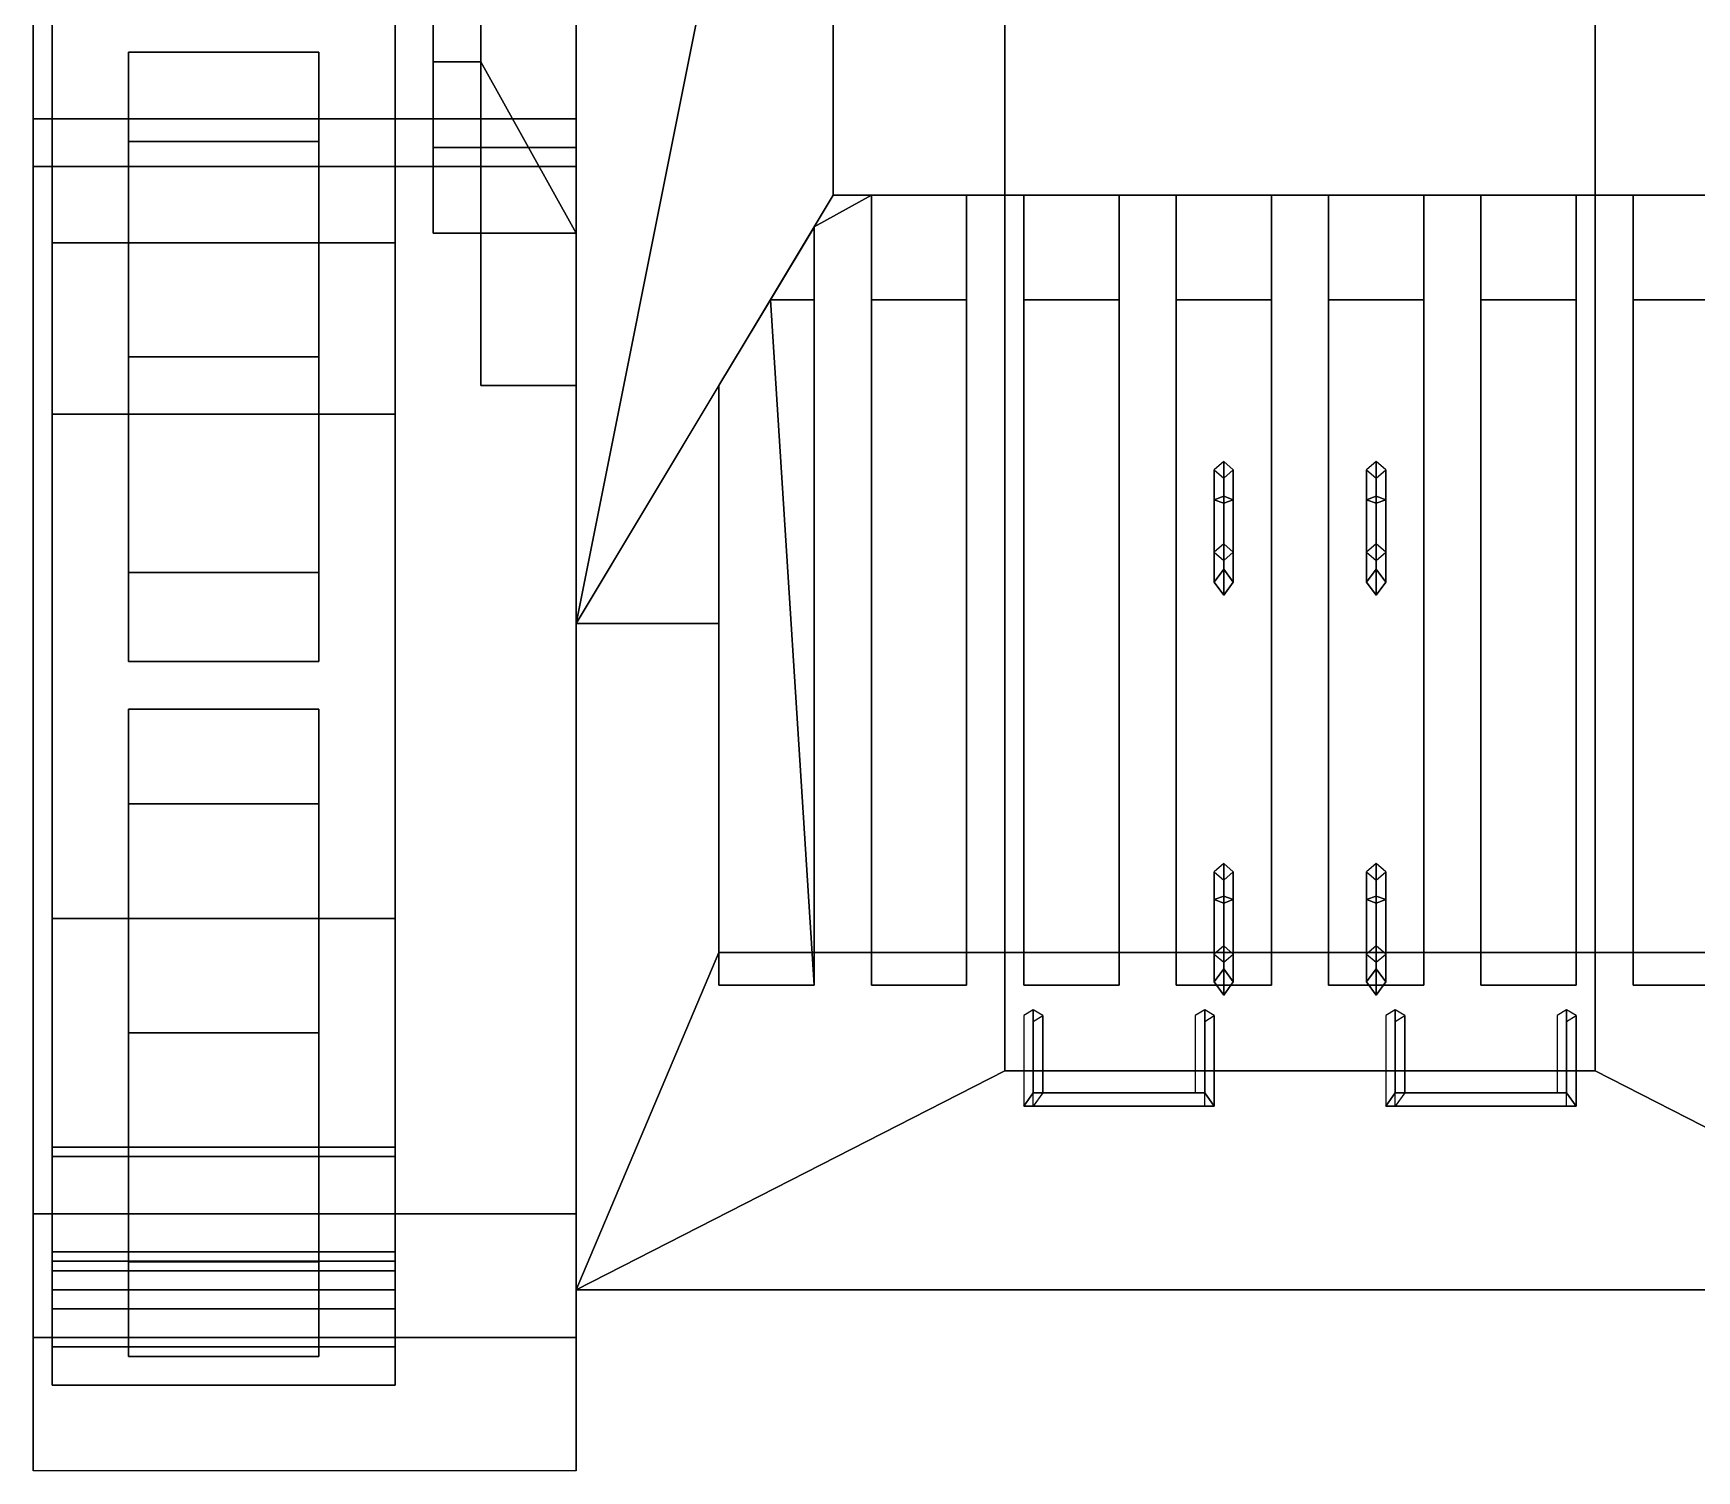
# Model space of a CAD drawing. Header units: millimetres. Extents: x -1.4 to 3, y -2.8 to 10.
# Drawn here: x -1.33 to 0.417, y -2.81 to -1.3 of the extents above; entities that cross this region are included whole.
import ezdxf

# ---------------------------------------------------------------- set-up
doc = ezdxf.new("R2010")
doc.units = ezdxf.units.MM
for name, color, linetype in [('m2', 6, 'Continuous'), ('suspension', 5, 'Continuous'), ('tracks', 3, 'Continuous'), ('wheels', 2, 'Continuous')]:
    doc.layers.add(name, color=color, linetype=linetype)

msp = doc.modelspace()

# ---------------------------------------------------------------- linework, layer by layer
for points in [[(-0.31, 2.06, 0.42), (-0.31, -2.39, 0.42), (-0.76, -2.62, 0.58), (-0.76, 2.47, 0.58)], [(-0.76, 1.87, 1.06), (-0.76, 2.47, 0.58), (-0.76, -2.62, 0.58), (-0.76, -0.26, 1.06)], [(0.76, 2.47, 0.58), (0.76, -2.62, 0.58), (0.31, -2.39, 0.42), (0.31, 2.06, 0.42)], [(0.31, 2.06, 0.42), (0.31, -2.39, 0.42), (-0.31, -2.39, 0.42), (-0.31, 2.06, 0.42)], [(-0.76, -0.26, 1.24), (-0.76, -0.26, 1.06), (-0.76, -2.62, 0.83), (-0.76, -1.92, 1.24)], [(-0.76, -0.26, 1.06), (-0.76, -0.26, 1.06), (-0.76, -2.62, 0.58), (-0.76, -2.62, 0.83)], [(-0.63, -0.26, 1.37), (-0.76, -0.26, 1.24), (-0.76, -1.92, 1.24), (-0.63, -1.27, 1.37)], [(-0.49, -1.27, 1.51), (-0.63, -1.27, 1.37), (-0.76, -1.92, 1.24), (-0.49, -1.47, 1.51)], [(-0.49, -1.27, 1.51), (-0.49, -1.47, 1.51), (0.49, -1.47, 1.51), (0.49, -1.27, 1.51)], [(-0.51, -1.5033, 1.49), (-0.51, -2.2655, 1.0376), (-0.45, -2.2655, 1.0376), (-0.45, -1.47, 1.51)], [(-0.49, -1.47, 1.51), (-0.51, -1.5033, 1.49), (-0.45, -1.47, 1.51), (-0.49, -1.47, 1.51)], [(-0.45, -1.47, 1.51), (-0.45, -1.58, 1.51), (-0.35, -1.58, 1.51), (-0.35, -1.47, 1.51)], [(-0.45, -1.47, 1.51), (-0.45, -2.2655, 1.0376), (-0.45, -2.3, 1.09), (-0.45, -1.58, 1.51)], [(-0.35, -1.47, 1.51), (-0.35, -2.2655, 1.0376), (-0.29, -2.2655, 1.0376), (-0.29, -1.47, 1.51)], [(-0.35, -1.58, 1.51), (-0.35, -2.3, 1.09), (-0.35, -2.2655, 1.0376), (-0.35, -1.47, 1.51)], [(-0.29, -1.47, 1.51), (-0.29, -2.2655, 1.0376), (-0.29, -2.3, 1.09), (-0.29, -1.58, 1.51)], [(-0.29, -1.47, 1.51), (-0.29, -1.58, 1.51), (-0.19, -1.58, 1.51), (-0.19, -1.47, 1.51)], [(-0.19, -1.47, 1.51), (-0.19, -2.2655, 1.0376), (-0.13, -2.2655, 1.0376), (-0.13, -1.47, 1.51)], [(-0.19, -1.58, 1.51), (-0.19, -2.3, 1.09), (-0.19, -2.2655, 1.0376), (-0.19, -1.47, 1.51)], [(-0.13, -1.47, 1.51), (-0.13, -1.58, 1.51), (-0.03, -1.58, 1.51), (-0.03, -1.47, 1.51)], [(-0.13, -1.47, 1.51), (-0.13, -2.2655, 1.0376), (-0.13, -2.3, 1.09), (-0.13, -1.58, 1.51)], [(-0.03, -1.47, 1.51), (-0.03, -2.2655, 1.0376), (0.03, -2.2655, 1.0376), (0.03, -1.47, 1.51)], [(-0.03, -1.58, 1.51), (-0.03, -2.3, 1.09), (-0.03, -2.2655, 1.0376), (-0.03, -1.47, 1.51)], [(0.03, -1.47, 1.51), (0.03, -2.2655, 1.0376), (0.03, -2.3, 1.09), (0.03, -1.58, 1.51)], [(0.03, -1.47, 1.51), (0.03, -1.58, 1.51), (0.13, -1.58, 1.51), (0.13, -1.47, 1.51)], [(0.13, -1.47, 1.51), (0.13, -2.2655, 1.0376), (0.19, -2.2655, 1.0376), (0.19, -1.47, 1.51)], [(0.13, -1.58, 1.51), (0.13, -2.3, 1.09), (0.13, -2.2655, 1.0376), (0.13, -1.47, 1.51)], [(0.19, -1.47, 1.51), (0.19, -1.58, 1.51), (0.29, -1.58, 1.51), (0.29, -1.47, 1.51)], [(0.19, -1.47, 1.51), (0.19, -2.2655, 1.0376), (0.19, -2.3, 1.09), (0.19, -1.58, 1.51)], [(0.29, -1.47, 1.51), (0.29, -2.2655, 1.0376), (0.35, -2.2655, 1.0376), (0.35, -1.47, 1.51)], [(0.29, -1.58, 1.51), (0.29, -2.3, 1.09), (0.29, -2.2655, 1.0376), (0.29, -1.47, 1.51)], [(0.35, -1.47, 1.51), (0.35, -2.2655, 1.0376), (0.35, -2.3, 1.09), (0.35, -1.58, 1.51)], [(0.35, -1.47, 1.51), (0.35, -1.58, 1.51), (0.45, -1.58, 1.51), (0.45, -1.47, 1.51)], [(-0.61, -1.67, 1.39), (-0.61, -1.67, 1.4575), (-0.556, -1.58, 1.51), (-0.51, -1.5036, 1.4901)], [(-0.51, -1.5033, 1.51), (-0.556, -1.58, 1.51), (-0.51, -1.58, 1.51), (-0.51, -1.5033, 1.51)], [(-0.51, -1.5033, 1.51), (-0.51, -1.5036, 1.4901), (-0.556, -1.58, 1.51), (-0.51, -1.5033, 1.51)], [(-0.51, -1.58, 1.51), (-0.51, -2.3, 1.09), (-0.51, -2.2655, 1.0376), (-0.51, -1.5033, 1.49)], [(-0.51, -1.5033, 1.51), (-0.51, -1.58, 1.51), (-0.51, -1.5036, 1.4901), (-0.51, -1.5033, 1.51)], [(-0.61, -1.67, 1.4575), (-0.61, -2.3, 1.09), (-0.51, -2.3, 1.09), (-0.556, -1.58, 1.51)], [(-0.556, -1.58, 1.51), (-0.51, -2.3, 1.09), (-0.51, -2.3, 1.09), (-0.51, -1.58, 1.51)], [(-0.45, -1.58, 1.51), (-0.45, -2.3, 1.09), (-0.35, -2.3, 1.09), (-0.35, -1.58, 1.51)], [(-0.29, -1.58, 1.51), (-0.29, -2.3, 1.09), (-0.19, -2.3, 1.09), (-0.19, -1.58, 1.51)], [(-0.13, -1.58, 1.51), (-0.13, -2.3, 1.09), (-0.03, -2.3, 1.09), (-0.03, -1.58, 1.51)], [(0.03, -1.58, 1.51), (0.03, -2.3, 1.09), (0.13, -2.3, 1.09), (0.13, -1.58, 1.51)], [(0.19, -1.58, 1.51), (0.19, -2.3, 1.09), (0.29, -2.3, 1.09), (0.29, -1.58, 1.51)], [(0.35, -1.58, 1.51), (0.35, -2.3, 1.09), (0.45, -2.3, 1.09), (0.45, -1.58, 1.51)], [(-0.61, -1.67, 1.39), (-0.76, -1.92, 1.24), (-0.61, -1.92, 1.24), (-0.61, -1.67, 1.39)], [(-0.61, -1.67, 1.39), (-0.61, -1.92, 1.24), (-0.61, -2.3, 1.09), (-0.61, -1.67, 1.4575)], [(-0.09, -1.79, 1.46), (-0.08, -1.7863, 1.4737), (-0.08, -1.75, 1.4108), (-0.09, -1.7587, 1.4058)], [(-0.08, -1.7937, 1.4463), (-0.09, -1.79, 1.46), (-0.09, -1.7587, 1.4058), (-0.08, -1.7673, 1.4007)], [(-0.08, -1.7863, 1.4737), (-0.07, -1.79, 1.46), (-0.07, -1.7587, 1.4058), (-0.08, -1.75, 1.4108)], [(-0.07, -1.79, 1.46), (-0.08, -1.7937, 1.4463), (-0.08, -1.7673, 1.4007), (-0.07, -1.7587, 1.4058)], [(0.07, -1.79, 1.46), (0.08, -1.7863, 1.4737), (0.08, -1.75, 1.4108), (0.07, -1.7587, 1.4058)], [(0.08, -1.7937, 1.4463), (0.07, -1.79, 1.46), (0.07, -1.7587, 1.4058), (0.08, -1.7673, 1.4007)], [(0.08, -1.7863, 1.4737), (0.09, -1.79, 1.46), (0.09, -1.7587, 1.4058), (0.08, -1.75, 1.4108)], [(0.09, -1.79, 1.46), (0.08, -1.7937, 1.4463), (0.08, -1.7673, 1.4007), (0.09, -1.7587, 1.4058)], [(-0.09, -1.8766, 1.41), (-0.08, -1.8903, 1.4137), (-0.08, -1.7863, 1.4737), (-0.09, -1.79, 1.46)], [(-0.08, -1.8629, 1.4063), (-0.09, -1.8766, 1.41), (-0.09, -1.79, 1.46), (-0.08, -1.7937, 1.4463)], [(-0.08, -1.8903, 1.4137), (-0.07, -1.8766, 1.41), (-0.07, -1.79, 1.46), (-0.08, -1.7863, 1.4737)], [(-0.07, -1.8766, 1.41), (-0.08, -1.8629, 1.4063), (-0.08, -1.7937, 1.4463), (-0.07, -1.79, 1.46)], [(0.07, -1.8766, 1.41), (0.08, -1.8903, 1.4137), (0.08, -1.7863, 1.4737), (0.07, -1.79, 1.46)], [(0.08, -1.8629, 1.4063), (0.07, -1.8766, 1.41), (0.07, -1.79, 1.46), (0.08, -1.7937, 1.4463)], [(0.08, -1.8903, 1.4137), (0.09, -1.8766, 1.41), (0.09, -1.79, 1.46), (0.08, -1.7863, 1.4737)], [(0.09, -1.8766, 1.41), (0.08, -1.8629, 1.4063), (0.08, -1.7937, 1.4463), (0.09, -1.79, 1.46)], [(-0.09, -1.8766, 1.41), (-0.08, -1.8629, 1.4063), (-0.08, -1.8364, 1.3604), (-0.09, -1.8451, 1.3554)], [(-0.08, -1.8903, 1.4137), (-0.09, -1.8766, 1.41), (-0.09, -1.8451, 1.3554), (-0.08, -1.8537, 1.3503)], [(-0.08, -1.8629, 1.4063), (-0.07, -1.8766, 1.41), (-0.07, -1.8451, 1.3554), (-0.08, -1.8364, 1.3604)], [(-0.07, -1.8766, 1.41), (-0.08, -1.8903, 1.4137), (-0.08, -1.8537, 1.3503), (-0.07, -1.8451, 1.3554)], [(0.07, -1.8766, 1.41), (0.08, -1.8629, 1.4063), (0.08, -1.8364, 1.3604), (0.07, -1.8451, 1.3554)], [(0.08, -1.8903, 1.4137), (0.07, -1.8766, 1.41), (0.07, -1.8451, 1.3554), (0.08, -1.8537, 1.3503)], [(0.08, -1.8629, 1.4063), (0.09, -1.8766, 1.41), (0.09, -1.8451, 1.3554), (0.08, -1.8364, 1.3604)], [(0.09, -1.8766, 1.41), (0.08, -1.8903, 1.4137), (0.08, -1.8537, 1.3503), (0.09, -1.8451, 1.3554)], [(-0.76, -1.92, 1.24), (-0.76, -2.62, 0.83), (-0.61, -2.2655, 1.0376), (-0.61, -1.92, 1.24)], [(-0.61, -1.92, 1.24), (-0.61, -1.92, 1.24), (-0.61, -2.2655, 1.0376), (-0.61, -2.3, 1.09)], [(-0.09, -2.21, 1.21), (-0.08, -2.2063, 1.2237), (-0.08, -2.1722, 1.1645), (-0.09, -2.1808, 1.1595)], [(-0.08, -2.2137, 1.1963), (-0.09, -2.21, 1.21), (-0.09, -2.1808, 1.1595), (-0.08, -2.1895, 1.1545)], [(-0.08, -2.2063, 1.2237), (-0.07, -2.21, 1.21), (-0.07, -2.1808, 1.1595), (-0.08, -2.1722, 1.1645)], [(-0.07, -2.21, 1.21), (-0.08, -2.2137, 1.1963), (-0.08, -2.1895, 1.1545), (-0.07, -2.1808, 1.1595)], [(0.07, -2.21, 1.21), (0.08, -2.2063, 1.2237), (0.08, -2.1722, 1.1645), (0.07, -2.1808, 1.1595)], [(0.08, -2.2137, 1.1963), (0.07, -2.21, 1.21), (0.07, -2.1808, 1.1595), (0.08, -2.1895, 1.1545)], [(0.08, -2.2063, 1.2237), (0.09, -2.21, 1.21), (0.09, -2.1808, 1.1595), (0.08, -2.1722, 1.1645)], [(0.09, -2.21, 1.21), (0.08, -2.2137, 1.1963), (0.08, -2.1895, 1.1545), (0.09, -2.1808, 1.1595)], [(-0.09, -2.2966, 1.16), (-0.08, -2.3103, 1.1637), (-0.08, -2.2063, 1.2237), (-0.09, -2.21, 1.21)], [(-0.08, -2.2829, 1.1563), (-0.09, -2.2966, 1.16), (-0.09, -2.21, 1.21), (-0.08, -2.2137, 1.1963)], [(-0.08, -2.3103, 1.1637), (-0.07, -2.2966, 1.16), (-0.07, -2.21, 1.21), (-0.08, -2.2063, 1.2237)], [(-0.07, -2.2966, 1.16), (-0.08, -2.2829, 1.1563), (-0.08, -2.2137, 1.1963), (-0.07, -2.21, 1.21)], [(0.07, -2.2966, 1.16), (0.08, -2.3103, 1.1637), (0.08, -2.2063, 1.2237), (0.07, -2.21, 1.21)], [(0.08, -2.2829, 1.1563), (0.07, -2.2966, 1.16), (0.07, -2.21, 1.21), (0.08, -2.2137, 1.1963)], [(0.08, -2.3103, 1.1637), (0.09, -2.2966, 1.16), (0.09, -2.21, 1.21), (0.08, -2.2063, 1.2237)], [(0.09, -2.2966, 1.16), (0.08, -2.2829, 1.1563), (0.08, -2.2137, 1.1963), (0.09, -2.21, 1.21)], [(-0.61, -2.2655, 1.0376), (-0.76, -2.62, 0.83), (0.76, -2.62, 0.83), (0.61, -2.2655, 1.0376)], [(-0.61, -2.3, 1.09), (-0.61, -2.2655, 1.0376), (-0.51, -2.2655, 1.0376), (-0.51, -2.3, 1.09)], [(-0.45, -2.3, 1.09), (-0.45, -2.2655, 1.0376), (-0.35, -2.2655, 1.0376), (-0.35, -2.3, 1.09)], [(-0.29, -2.3, 1.09), (-0.29, -2.2655, 1.0376), (-0.19, -2.2655, 1.0376), (-0.19, -2.3, 1.09)], [(-0.13, -2.3, 1.09), (-0.13, -2.2655, 1.0376), (-0.03, -2.2655, 1.0376), (-0.03, -2.3, 1.09)], [(-0.09, -2.2966, 1.16), (-0.08, -2.2829, 1.1563), (-0.08, -2.2586, 1.1142), (-0.09, -2.2672, 1.1091)], [(-0.08, -2.3103, 1.1637), (-0.09, -2.2966, 1.16), (-0.09, -2.2672, 1.1091), (-0.08, -2.2759, 1.1041)], [(-0.08, -2.2829, 1.1563), (-0.07, -2.2966, 1.16), (-0.07, -2.2672, 1.1091), (-0.08, -2.2586, 1.1142)], [(-0.07, -2.2966, 1.16), (-0.08, -2.3103, 1.1637), (-0.08, -2.2759, 1.1041), (-0.07, -2.2672, 1.1091)], [(0.03, -2.3, 1.09), (0.03, -2.2655, 1.0376), (0.13, -2.2655, 1.0376), (0.13, -2.3, 1.09)], [(0.07, -2.2966, 1.16), (0.08, -2.2829, 1.1563), (0.08, -2.2586, 1.1142), (0.07, -2.2672, 1.1091)], [(0.08, -2.3103, 1.1637), (0.07, -2.2966, 1.16), (0.07, -2.2672, 1.1091), (0.08, -2.2759, 1.1041)], [(0.08, -2.2829, 1.1563), (0.09, -2.2966, 1.16), (0.09, -2.2672, 1.1091), (0.08, -2.2586, 1.1142)], [(0.09, -2.2966, 1.16), (0.08, -2.3103, 1.1637), (0.08, -2.2759, 1.1041), (0.09, -2.2672, 1.1091)], [(0.19, -2.3, 1.09), (0.19, -2.2655, 1.0376), (0.29, -2.2655, 1.0376), (0.29, -2.3, 1.09)], [(0.35, -2.3, 1.09), (0.35, -2.2655, 1.0376), (0.45, -2.2655, 1.0376), (0.45, -2.3, 1.09)], [(-0.76, -2.62, 0.58), (-0.31, -2.39, 0.42), (0.31, -2.39, 0.42), (0.76, -2.62, 0.58)], [(-0.76, -2.62, 0.83), (-0.76, -2.62, 0.58), (0.76, -2.62, 0.58), (0.76, -2.62, 0.83)]]:
    msp.add_3dface(points)
at = {"layer": 'm2'}
for points in [[(-1.33, 1.88, 1.08), (-1.33, 2.53, 1.12), (-1.33, -1.39, 1.12), (-1.33, -2.51, 1.08)], [(-1.33, 2.53, 1.12), (-0.76, 2.53, 1.12), (-0.76, -1.39, 1.12), (-1.33, -1.39, 1.12)], [(-1.33, -1.39, 1.12), (-1.33, -1.44, 1.17), (-1.33, -2.54, 1.17), (-1.33, -2.51, 1.08)], [(-1.33, -1.39, 1.12), (-0.76, -1.39, 1.12), (-0.76, -1.44, 1.17), (-1.33, -1.44, 1.17)], [(-1.33, -1.44, 1.17), (-0.76, -1.44, 1.17), (-0.76, -2.54, 1.17), (-1.33, -2.54, 1.17)], [(-0.76, -2.0395, 1.17), (-0.76, -2.62, 0.83), (-0.76, -2.71, 0.85), (-0.76, -2.71, 0.88)], [(-0.76, -2.0395, 1.17), (-0.76, -2.0395, 1.17), (-0.76, -2.71, 0.88), (-0.76, -2.81, 0.88)], [(-0.76, -2.54, 1.17), (-0.76, -2.0395, 1.17), (-0.76, -2.81, 0.88), (-0.76, -2.67, 1.09)], [(-1.33, -2.51, 1.08), (-1.33, -2.54, 1.17), (-1.33, -2.67, 1.09), (-1.33, -2.61, 1.02)], [(-1.33, -2.54, 1.17), (-0.76, -2.54, 1.17), (-0.76, -2.67, 1.09), (-1.33, -2.67, 1.09)], [(-1.33, -2.61, 1.02), (-1.33, -2.67, 1.09), (-1.33, -2.81, 0.88), (-1.33, -2.71, 0.88)], [(-1.33, -2.67, 1.09), (-0.76, -2.67, 1.09), (-0.76, -2.81, 0.88), (-1.33, -2.81, 0.88)], [(-1.33, -2.71, 0.88), (-1.33, -2.81, 0.88), (-1.33, -2.81, 0.85), (-1.33, -2.71, 0.85)], [(-0.76, -2.71, 0.88), (-0.76, -2.71, 0.85), (-0.76, -2.81, 0.85), (-0.76, -2.81, 0.88)]]:
    msp.add_3dface(points, dxfattribs=at)
at = {"layer": 'suspension'}
for points in [[(-0.91, -0.7, 1), (-0.91, -0.7, 0.71), (-0.91, -1.51, 0.71), (-0.91, -1.51, 1)], [(-0.86, -1.33, 0.71), (-0.86, -0.88, 0.71), (-0.76, -0.7, 0.71), (-0.76, -1.51, 0.71)], [(-0.91, -0.97, 1.08), (-0.91, -0.79, 1), (-0.91, -1.42, 1), (-0.91, -1.24, 1.08)], [(-0.91, -0.88, 0.71), (-0.91, -1.01, 0.42), (-0.91, -1.17, 0.42), (-0.91, -1.33, 0.71)], [(-0.86, -1.17, 0.42), (-0.86, -1.01, 0.42), (-0.86, -0.88, 0.71), (-0.86, -1.33, 0.71)], [(-0.76, -1.67, 0.41), (-0.76, -1.02, 0.53), (-0.86, -1.02, 0.53), (-0.86, -1.67, 0.41)], [(-0.86, -1.67, 0.31), (-0.86, -1.02, 0.25), (-0.76, -1.02, 0.25), (-0.76, -1.67, 0.31)], [(-0.86, -1.02, 0.53), (-0.86, -1.02, 0.25), (-0.86, -1.67, 0.31), (-0.86, -1.67, 0.41)], [(-0.76, -1.67, 0.31), (-0.76, -1.02, 0.25), (-0.76, -1.02, 0.53), (-0.76, -1.67, 0.41)], [(-0.91, -1.33, 0.71), (-0.91, -1.17, 0.42), (-0.86, -1.17, 0.42), (-0.86, -1.33, 0.71)], [(-0.91, -1.24, 1.08), (-0.91, -1.42, 1), (-0.76, -1.42, 1), (-0.76, -1.24, 1.08)], [(-0.91, -1.51, 0.71), (-0.91, -1.33, 0.71), (-0.86, -1.33, 0.71), (-0.76, -1.51, 0.71)], [(-0.76, -1.51, 1), (-0.76, -1.42, 1), (-0.91, -1.42, 1), (-0.91, -1.51, 1)], [(-0.91, -1.51, 1), (-0.91, -1.51, 0.71), (-0.76, -1.51, 0.71), (-0.76, -1.51, 1)], [(-0.86, -1.67, 0.41), (-0.86, -1.67, 0.31), (-0.76, -1.67, 0.31), (-0.76, -1.67, 0.41)]]:
    msp.add_3dface(points, dxfattribs=at)
at = {"layer": 'tracks'}
for points in [[(-1.31, -1.52, 0.99), (-1.31, 2.35, 0.99), (-0.95, 2.35, 0.99), (-0.95, -1.52, 0.99)], [(-1.31, -1.52, 1.03), (-1.31, 2.35, 1.03), (-1.31, 2.35, 0.99), (-1.31, -1.52, 0.99)], [(-0.95, -1.52, 1.03), (-0.95, 2.35, 1.03), (-1.31, 2.35, 1.03), (-1.31, -1.52, 1.03)], [(-0.95, 2.35, 0.99), (-0.95, 2.35, 1.03), (-0.95, -1.52, 1.03), (-0.95, -1.52, 0.99)], [(-0.95, 1.59), (-0.95, -1.7), (-1.31, -1.7), (-1.31, 1.59)], [(-1.31, 1.59), (-1.31, -1.7), (-1.31, -1.7, 0.04), (-1.31, 1.59, 0.04)], [(-1.31, 1.59, 0.04), (-1.31, -1.7, 0.04), (-0.95, -1.7, 0.04), (-0.95, 1.59, 0.04)], [(-0.95, -1.7, 0.04), (-0.95, -1.7), (-0.95, 1.59), (-0.95, 1.59, 0.04)], [(-0.95, -2.23, 1.07), (-0.95, -1.52, 1.03), (-1.31, -1.52, 1.03), (-1.31, -2.23, 1.07)], [(-1.31, -2.23, 1.07), (-1.31, -1.52, 1.03), (-1.31, -1.52, 0.99), (-1.31, -2.23, 1.03)], [(-1.31, -2.23, 1.03), (-1.31, -1.52, 0.99), (-0.95, -1.52, 0.99), (-0.95, -2.23, 1.03)], [(-0.95, -1.52, 0.99), (-0.95, -1.52, 1.03), (-0.95, -2.23, 1.07), (-0.95, -2.23, 1.03)], [(-0.95, -1.7), (-0.95, -2.62, 0.43), (-1.31, -2.62, 0.43), (-1.31, -1.7)], [(-1.31, -1.7), (-1.31, -2.62, 0.43), (-1.31, -2.59, 0.46), (-1.31, -1.7, 0.04)], [(-1.31, -1.7, 0.04), (-1.31, -2.59, 0.46), (-0.95, -2.59, 0.46), (-0.95, -1.7, 0.04)], [(-0.95, -2.59, 0.46), (-0.95, -2.62, 0.43), (-0.95, -1.7), (-0.95, -1.7, 0.04)], [(-1.31, -2.48, 1.07), (-1.31, -2.23, 1.07), (-1.31, -2.23, 1.03), (-1.31, -2.47, 1.03)], [(-1.31, -2.47, 1.03), (-1.31, -2.23, 1.03), (-0.95, -2.23, 1.03), (-0.95, -2.47, 1.03)], [(-0.95, -2.48, 1.07), (-0.95, -2.23, 1.07), (-1.31, -2.23, 1.07), (-1.31, -2.48, 1.07)], [(-0.95, -2.23, 1.03), (-0.95, -2.23, 1.07), (-0.95, -2.48, 1.07), (-0.95, -2.47, 1.03)], [(-1.31, -2.6, 0.99), (-1.31, -2.48, 1.07), (-1.31, -2.47, 1.03), (-1.31, -2.58, 0.95)], [(-1.31, -2.58, 0.95), (-1.31, -2.47, 1.03), (-0.95, -2.47, 1.03), (-0.95, -2.58, 0.95)], [(-0.95, -2.6, 0.99), (-0.95, -2.48, 1.07), (-1.31, -2.48, 1.07), (-1.31, -2.6, 0.99)], [(-0.95, -2.47, 1.03), (-0.95, -2.48, 1.07), (-0.95, -2.6, 0.99), (-0.95, -2.58, 0.95)], [(-1.31, -2.64, 0.88), (-1.31, -2.58, 0.95), (-0.95, -2.58, 0.95), (-0.95, -2.64, 0.88)], [(-1.31, -2.68, 0.9), (-1.31, -2.6, 0.99), (-1.31, -2.58, 0.95), (-1.31, -2.64, 0.88)], [(-0.95, -2.58, 0.95), (-0.95, -2.6, 0.99), (-0.95, -2.68, 0.9), (-0.95, -2.64, 0.88)], [(-1.31, -2.62, 0.43), (-1.31, -2.72, 0.63), (-1.31, -2.68, 0.63), (-1.31, -2.59, 0.46)], [(-1.31, -2.59, 0.46), (-1.31, -2.68, 0.63), (-0.95, -2.68, 0.63), (-0.95, -2.59, 0.46)], [(-0.95, -2.68, 0.9), (-0.95, -2.6, 0.99), (-1.31, -2.6, 0.99), (-1.31, -2.68, 0.9)], [(-0.95, -2.68, 0.63), (-0.95, -2.72, 0.63), (-0.95, -2.62, 0.43), (-0.95, -2.59, 0.46)], [(-0.95, -2.62, 0.43), (-0.95, -2.72, 0.63), (-1.31, -2.72, 0.63), (-1.31, -2.62, 0.43)], [(-1.31, -2.72, 0.78), (-1.31, -2.68, 0.9), (-1.31, -2.64, 0.88), (-1.31, -2.68, 0.77)], [(-1.31, -2.68, 0.77), (-1.31, -2.64, 0.88), (-0.95, -2.64, 0.88), (-0.95, -2.68, 0.77)], [(-0.95, -2.64, 0.88), (-0.95, -2.68, 0.9), (-0.95, -2.72, 0.78), (-0.95, -2.68, 0.77)], [(-0.95, -2.72, 0.78), (-0.95, -2.68, 0.9), (-1.31, -2.68, 0.9), (-1.31, -2.72, 0.78)], [(-1.31, -2.72, 0.63), (-1.31, -2.72, 0.78), (-1.31, -2.68, 0.77), (-1.31, -2.68, 0.63)], [(-1.31, -2.68, 0.63), (-1.31, -2.68, 0.77), (-0.95, -2.68, 0.77), (-0.95, -2.68, 0.63)], [(-0.95, -2.68, 0.77), (-0.95, -2.72, 0.78), (-0.95, -2.72, 0.63), (-0.95, -2.68, 0.63)], [(-0.95, -2.72, 0.63), (-0.95, -2.72, 0.78), (-1.31, -2.72, 0.78), (-1.31, -2.72, 0.63)]]:
    msp.add_3dface(points, dxfattribs=at)
at = {"layer": 'wheels'}
for points in [[(-1.23, -1.8663, 0.5863), (-1.23, -1.32, 0.36), (-1.23, -1.4137, 0.1337), (-1.23, -1.96, 0.36)], [(-1.23, -1.64, 0.68), (-1.23, -1.4137, 0.5863), (-1.23, -1.32, 0.36), (-1.23, -1.8663, 0.5863)], [(-1.03, -1.4137, 0.5863), (-1.03, -1.32, 0.36), (-1.23, -1.32, 0.36), (-1.23, -1.4137, 0.5863)], [(-1.03, -1.32, 0.36), (-1.03, -1.4137, 0.1337), (-1.23, -1.4137, 0.1337), (-1.23, -1.32, 0.36)], [(-1.03, -1.4137, 0.5863), (-1.03, -1.96, 0.36), (-1.03, -1.8663, 0.1337), (-1.03, -1.32, 0.36)], [(-1.03, -1.32, 0.36), (-1.03, -1.8663, 0.1337), (-1.03, -1.64, 0.04), (-1.03, -1.4137, 0.1337)], [(-1.23, -1.96, 0.36), (-1.23, -1.4137, 0.1337), (-1.23, -1.64, 0.04), (-1.23, -1.8663, 0.1337)], [(-1.03, -1.4137, 0.1337), (-1.03, -1.64, 0.04), (-1.23, -1.64, 0.04), (-1.23, -1.4137, 0.1337)], [(-1.03, -1.64, 0.68), (-1.03, -1.4137, 0.5863), (-1.23, -1.4137, 0.5863), (-1.23, -1.64, 0.68)], [(-1.03, -1.64, 0.68), (-1.03, -1.8663, 0.5863), (-1.03, -1.96, 0.36), (-1.03, -1.4137, 0.5863)], [(-1.03, -1.64, 0.04), (-1.03, -1.8663, 0.1337), (-1.23, -1.8663, 0.1337), (-1.23, -1.64, 0.04)], [(-1.03, -1.8663, 0.5863), (-1.03, -1.64, 0.68), (-1.23, -1.64, 0.68), (-1.23, -1.8663, 0.5863)], [(-1.03, -1.96, 0.36), (-1.03, -1.8663, 0.5863), (-1.23, -1.8663, 0.5863), (-1.23, -1.96, 0.36)], [(-1.03, -1.8663, 0.1337), (-1.03, -1.96, 0.36), (-1.23, -1.96, 0.36), (-1.23, -1.8663, 0.1337)], [(-1.03, -2.1096, 0.9504), (-1.03, -2.01, 0.71), (-1.23, -2.01, 0.71), (-1.23, -2.1096, 0.9504)], [(-1.03, -2.01, 0.71), (-1.03, -2.1096, 0.4696), (-1.23, -2.1096, 0.4696), (-1.23, -2.01, 0.71)], [(-1.23, -2.35, 1.05), (-1.23, -2.1096, 0.9504), (-1.23, -2.01, 0.71), (-1.23, -2.5904, 0.9504)], [(-1.23, -2.5904, 0.9504), (-1.23, -2.01, 0.71), (-1.23, -2.1096, 0.4696), (-1.23, -2.69, 0.71)], [(-1.03, -2.01, 0.71), (-1.03, -2.5904, 0.4696), (-1.03, -2.35, 0.37), (-1.03, -2.1096, 0.4696)], [(-1.03, -2.1096, 0.9504), (-1.03, -2.69, 0.71), (-1.03, -2.5904, 0.4696), (-1.03, -2.01, 0.71)], [(-1.03, -2.35, 1.05), (-1.03, -2.1096, 0.9504), (-1.23, -2.1096, 0.9504), (-1.23, -2.35, 1.05)], [(-1.03, -2.1096, 0.4696), (-1.03, -2.35, 0.37), (-1.23, -2.35, 0.37), (-1.23, -2.1096, 0.4696)], [(-1.23, -2.69, 0.71), (-1.23, -2.1096, 0.4696), (-1.23, -2.35, 0.37), (-1.23, -2.5904, 0.4696)], [(-1.03, -2.35, 1.05), (-1.03, -2.5904, 0.9504), (-1.03, -2.69, 0.71), (-1.03, -2.1096, 0.9504)], [(-1.03, -2.5904, 0.9504), (-1.03, -2.35, 1.05), (-1.23, -2.35, 1.05), (-1.23, -2.5904, 0.9504)], [(-1.03, -2.35, 0.37), (-1.03, -2.5904, 0.4696), (-1.23, -2.5904, 0.4696), (-1.23, -2.35, 0.37)], [(-1.03, -2.69, 0.71), (-1.03, -2.5904, 0.9504), (-1.23, -2.5904, 0.9504), (-1.23, -2.69, 0.71)], [(-1.03, -2.5904, 0.4696), (-1.03, -2.69, 0.71), (-1.23, -2.69, 0.71), (-1.23, -2.5904, 0.4696)]]:
    msp.add_3dface(points, dxfattribs=at)

# ---------------------------------------------------------------- meshes
mesh = msp.add_polymesh((2, 4), dxfattribs=dict(n_close=True))
for k, corner in enumerate([(-0.29, -2.4271, 1.0471), (-0.28, -2.4129, 1.0471), (-0.27, -2.4129, 1.0329), (-0.28, -2.4271, 1.0329), (-0.29, -2.3319, 0.9519), (-0.28, -2.3257, 0.9599), (-0.27, -2.3319, 0.9519), (-0.28, -2.3381, 0.9439)]):
    mesh.set_mesh_vertex(divmod(k, 4), corner)
mesh = msp.add_polymesh((2, 4), dxfattribs=dict(n_close=True))
for k, corner in enumerate([(-0.11, -2.4129, 1.0329), (-0.1, -2.4129, 1.0471), (-0.09, -2.4271, 1.0471), (-0.1, -2.4271, 1.0329), (-0.11, -2.3319, 0.9519), (-0.1, -2.3257, 0.9599), (-0.09, -2.3319, 0.9519), (-0.1, -2.3381, 0.9439)]):
    mesh.set_mesh_vertex(divmod(k, 4), corner)
mesh = msp.add_polymesh((2, 4), dxfattribs=dict(n_close=True))
for k, corner in enumerate([(0.09, -2.4271, 1.0471), (0.1, -2.4129, 1.0471), (0.11, -2.4129, 1.0329), (0.1, -2.4271, 1.0329), (0.09, -2.3319, 0.9519), (0.1, -2.3257, 0.9599), (0.11, -2.3319, 0.9519), (0.1, -2.3381, 0.9439)]):
    mesh.set_mesh_vertex(divmod(k, 4), corner)
mesh = msp.add_polymesh((2, 4), dxfattribs=dict(n_close=True))
for k, corner in enumerate([(0.27, -2.4129, 1.0329), (0.28, -2.4129, 1.0471), (0.29, -2.4271, 1.0471), (0.28, -2.4271, 1.0329), (0.27, -2.3319, 0.9519), (0.28, -2.3257, 0.9599), (0.29, -2.3319, 0.9519), (0.28, -2.3381, 0.9439)]):
    mesh.set_mesh_vertex(divmod(k, 4), corner)
mesh = msp.add_polymesh((2, 4), dxfattribs=dict(n_close=True))
for k, corner in enumerate([(-0.27, -2.4129, 1.0329), (-0.28, -2.4129, 1.0471), (-0.29, -2.4271, 1.0471), (-0.28, -2.4271, 1.0329), (-0.11, -2.4129, 1.0329), (-0.1, -2.4129, 1.0471), (-0.09, -2.4271, 1.0471), (-0.1, -2.4271, 1.0329)]):
    mesh.set_mesh_vertex(divmod(k, 4), corner)
mesh = msp.add_polymesh((2, 4), dxfattribs=dict(n_close=True))
for k, corner in enumerate([(0.11, -2.4129, 1.0329), (0.1, -2.4129, 1.0471), (0.09, -2.4271, 1.0471), (0.1, -2.4271, 1.0329), (0.27, -2.4129, 1.0329), (0.28, -2.4129, 1.0471), (0.29, -2.4271, 1.0471), (0.28, -2.4271, 1.0329)]):
    mesh.set_mesh_vertex(divmod(k, 4), corner)

doc.saveas('drawing.dxf')
